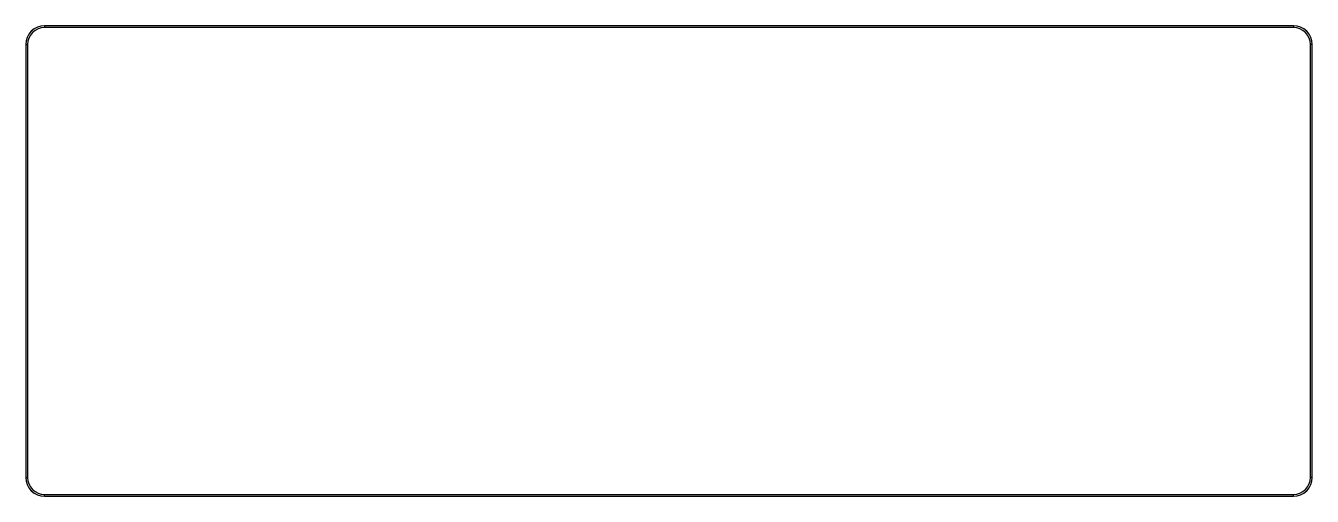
# Model space of a CAD drawing. Header units: millimetres. Extents: x -350 to 470, y -535 to -235.
import ezdxf

# ---------------------------------------------------------------- set-up
doc = ezdxf.new("R2010")
doc.units = ezdxf.units.MM
doc.layers.add('OUTLINE', color=7, linetype='Continuous')

msp = doc.modelspace()

# ---------------------------------------------------------------- linework, layer by layer
at = {"layer": 'OUTLINE'}
for points in [[(-338, -235), (-340.341, -235.231), (-342.592, -235.913), (-344.667, -237.022), (-346.485, -238.515), (-347.978, -240.333), (-349.087, -242.408), (-349.769, -244.659), (-350, -247)], [(-338, -235), (-340.341, -235.231), (-342.592, -235.913), (-344.667, -237.022), (-346.485, -238.515), (-347.978, -240.333), (-349.087, -242.408), (-349.769, -244.659), (-350, -247)], [(-338, -236.2), (-340.107, -236.408), (-342.133, -237.022), (-344, -238.02), (-345.637, -239.363), (-346.98, -241), (-347.978, -242.867), (-348.592, -244.893), (-348.8, -247)], [(458, -235), (-338, -235)], [(-338, -235), (-338, -236.2)], [(458, -236.2), (-338, -236.2)], [(470, -247), (469.769, -244.659), (469.087, -242.408), (467.978, -240.333), (466.485, -238.515), (464.667, -237.022), (462.592, -235.913), (460.341, -235.231), (458, -235)], [(470, -247), (469.769, -244.659), (469.087, -242.408), (467.978, -240.333), (466.485, -238.515), (464.667, -237.022), (462.592, -235.913), (460.341, -235.231), (458, -235)], [(458, -235), (458, -236.2)], [(468.8, -247), (468.592, -244.893), (467.978, -242.867), (466.98, -241), (465.637, -239.363), (464, -238.02), (462.133, -237.022), (460.107, -236.408), (458, -236.2)], [(-350, -247), (-350, -523)], [(-350, -247), (-348.8, -247)], [(-348.8, -247), (-348.8, -523)], [(468.8, -523), (468.8, -247)], [(470, -247), (468.8, -247)], [(470, -523), (470, -247)], [(-350, -523), (-349.769, -525.341), (-349.087, -527.592), (-347.978, -529.667), (-346.485, -531.485), (-344.667, -532.978), (-342.592, -534.087), (-340.341, -534.769), (-338, -535)], [(-350, -523), (-348.8, -523)], [(-350, -523), (-349.769, -525.341), (-349.087, -527.592), (-347.978, -529.667), (-346.485, -531.485), (-344.667, -532.978), (-342.592, -534.087), (-340.341, -534.769), (-338, -535)], [(-348.8, -523), (-348.592, -525.107), (-347.978, -527.133), (-346.98, -529), (-345.637, -530.637), (-344, -531.98), (-342.133, -532.978), (-340.107, -533.592), (-338, -533.8)], [(458, -535), (460.341, -534.769), (462.592, -534.087), (464.667, -532.978), (466.485, -531.485), (467.978, -529.667), (469.087, -527.592), (469.769, -525.341), (470, -523)], [(458, -533.8), (460.107, -533.592), (462.133, -532.978), (464, -531.98), (465.637, -530.637), (466.98, -529), (467.978, -527.133), (468.592, -525.107), (468.8, -523)], [(458, -535), (460.341, -534.769), (462.592, -534.087), (464.667, -532.978), (466.485, -531.485), (467.978, -529.667), (469.087, -527.592), (469.769, -525.341), (470, -523)], [(470, -523), (468.8, -523)], [(-338, -533.8), (458, -533.8)], [(-338, -535), (-338, -533.8)], [(-338, -535), (458, -535)], [(458, -535), (458, -533.8)]]:
    msp.add_lwpolyline(points, dxfattribs=at)

doc.saveas('drawing.dxf')
